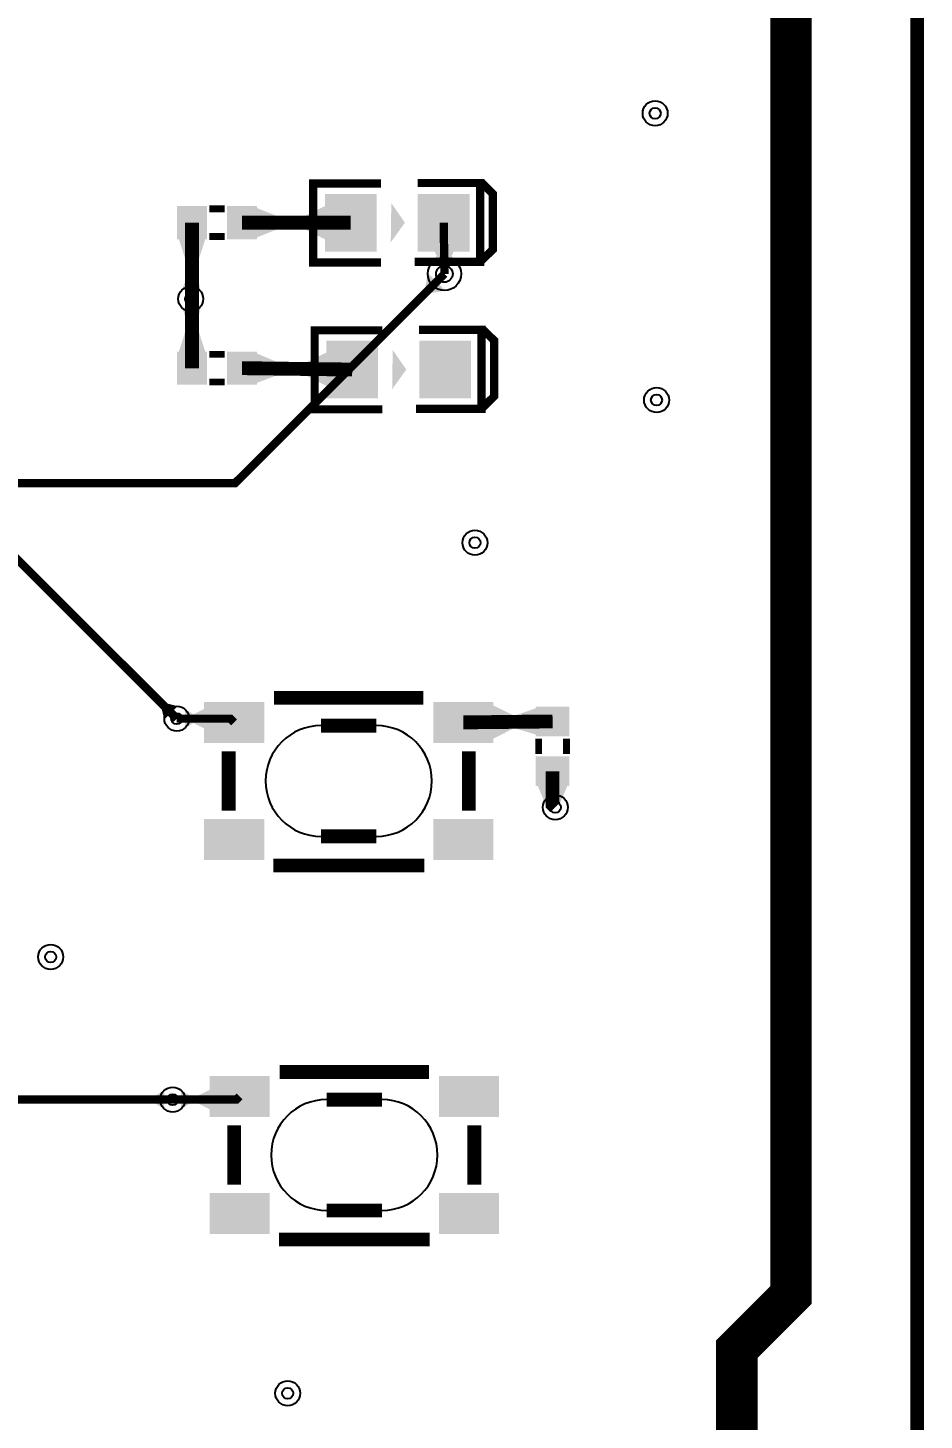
# Model space of a CAD drawing. Extents: x 295 to 3725, y 67 to 3582.
# Drawn here: x 3029 to 3675, y 942 to 1947 of the extents above; entities that cross this region are included whole.
import ezdxf

# ---------------------------------------------------------------- set-up
doc = ezdxf.new("R2010")
doc.units = 9
for name, color, linetype, true_color in [('BoardOutLine', 7, 'Continuous', 0xff00ff), ('BottomLayer', 7, 'Continuous', 0x0000ff), ('Document', 7, 'Continuous', 0xffffff), ('Hole', 7, 'Continuous', 0x222222), ('Inner2', 7, 'Continuous', 0x008000), ('Multi-Layer', 7, 'Continuous', 0xc0c0c0), ('TopLayer', 7, 'Continuous', 0xff0000), ('TopPasteMaskLayer', 7, 'Continuous', 0x808080), ('TopSilkLayer', 7, 'Continuous', 0xffcc00), ('TopSolderMaskLayer', 7, 'Continuous', 0x800080)]:
    doc.layers.add(name, color=color, linetype=linetype, true_color=true_color)

msp = doc.modelspace()

# ---------------------------------------------------------------- hatches: boundary and pattern name
at = {"layer": 'BottomLayer'}
for points in [[(3136.6, 1457), (3127, 1447.4), (3125.2, 1454.5), (3129.5, 1458.8)], [(3127, 1166.3), (3127, 1179.8), (3120.7, 1176), (3120.7, 1170)]]:
    msp.add_hatch(color=256, dxfattribs=at).paths.add_polyline_path(points)
at = {"layer": 'Inner2'}
msp.add_hatch(color=256, dxfattribs=at).paths.add_polyline_path([(3329.8, 1757), (3317, 1769.8), (3315.3, 1759.6), (3319.6, 1755.3)])
at = {"layer": 'TopLayer'}
for points in [[(3279.2, 1825.7), (3279.2, 1786.3), (3243.8, 1786.3), (3243.8, 1825.7)], [(3346.2, 1825.7), (3346.2, 1786.3), (3310.7, 1786.3), (3310.7, 1825.7)], [(3156.8, 1795), (3137.2, 1795), (3137.2, 1817), (3156.8, 1817)], [(3192.8, 1795), (3173.2, 1795), (3173.2, 1817), (3192.8, 1817)], [(3192.8, 1817), (3192.8, 1795), (3207.8, 1801), (3207.8, 1811)], [(3243.8, 1793.5), (3243.8, 1818.5), (3228.8, 1811), (3228.8, 1801)], [(3156.8, 1795), (3137.2, 1795), (3142, 1780), (3152, 1780)], [(3337.9, 1777.1), (3319.9, 1776.8), (3325.8, 1785.3), (3331.8, 1785.4)], [(3336.3, 1786.3), (3321.3, 1786.3), (3325.9, 1777.3), (3331.9, 1777.3)], [(3153.2, 1756.4), (3139.8, 1757.5), (3142, 1763.6), (3152, 1762.8)], [(3153.2, 1745.6), (3139.8, 1744.5), (3142, 1738.4), (3152, 1739.2)], [(3137.2, 1712), (3156.8, 1712), (3152, 1727), (3142, 1727)], [(3280.2, 1719.7), (3280.2, 1680.3), (3244.8, 1680.3), (3244.8, 1719.7)], [(3347.2, 1719.7), (3347.2, 1680.3), (3311.7, 1680.3), (3311.7, 1719.7)], [(3156.8, 1690), (3137.2, 1690), (3137.2, 1712), (3156.8, 1712)], [(3192.8, 1690), (3173.2, 1690), (3173.2, 1712), (3192.8, 1712)], [(3192.8, 1712), (3192.8, 1690), (3207.8, 1695.7), (3207.8, 1705.7)], [(3244.8, 1687.7), (3244.8, 1712.7), (3229.8, 1705.4), (3229.8, 1695.4)], [(3156.7, 1459.1), (3198, 1459.1), (3198, 1431.5), (3156.7, 1431.5)], [(3322, 1459.1), (3363.3, 1459.1), (3363.3, 1431.5), (3322, 1431.5)], [(3363.3, 1458), (3363.3, 1433), (3378.3, 1440.7), (3378.3, 1450.7)], [(3142, 1441.3), (3142, 1454.8), (3148.3, 1451), (3148.3, 1445)], [(3156.7, 1440.5), (3156.7, 1455.5), (3147.7, 1451), (3147.7, 1445)], [(3396, 1436.2), (3396, 1455.8), (3381, 1450.7), (3381, 1440.7)], [(3396, 1436.2), (3396, 1455.8), (3418, 1455.8), (3418, 1436.2)], [(3396, 1400.2), (3396, 1419.8), (3418, 1419.8), (3418, 1400.2)], [(3418, 1400.2), (3396, 1400.2), (3402, 1386), (3412, 1386)], [(3414.7, 1391), (3401.4, 1388.8), (3402, 1395.3), (3412, 1396.9)], [(3156.7, 1374.5), (3198, 1374.5), (3198, 1346.9), (3156.7, 1346.9)], [(3322, 1374.5), (3363.3, 1374.5), (3363.3, 1346.9), (3322, 1346.9)], [(3160.7, 1189.1), (3202, 1189.1), (3202, 1161.5), (3160.7, 1161.5)], [(3326, 1189.1), (3367.3, 1189.1), (3367.3, 1161.5), (3326, 1161.5)], [(3139, 1166.3), (3139, 1179.8), (3145.3, 1176), (3145.3, 1170)], [(3160.6, 1165.5), (3160.6, 1180.5), (3151.6, 1176), (3151.6, 1170)], [(3160.7, 1104.5), (3202, 1104.5), (3202, 1076.9), (3160.7, 1076.9)], [(3326, 1104.5), (3367.3, 1104.5), (3367.3, 1076.9), (3326, 1076.9)]]:
    msp.add_hatch(color=256, dxfattribs=at).paths.add_polyline_path(points)
at = {"layer": 'TopPasteMaskLayer'}
for points in [[(3279.2, 1825.7), (3279.2, 1786.3), (3243.8, 1786.3), (3243.8, 1825.7)], [(3346.2, 1825.7), (3346.2, 1786.3), (3310.7, 1786.3), (3310.7, 1825.7)], [(3156.8, 1795), (3137.2, 1795), (3137.2, 1817), (3156.8, 1817)], [(3192.8, 1795), (3173.2, 1795), (3173.2, 1817), (3192.8, 1817)], [(3280.2, 1719.7), (3280.2, 1680.3), (3244.8, 1680.3), (3244.8, 1719.7)], [(3347.2, 1719.7), (3347.2, 1680.3), (3311.7, 1680.3), (3311.7, 1719.7)], [(3156.8, 1690), (3137.2, 1690), (3137.2, 1712), (3156.8, 1712)], [(3192.8, 1690), (3173.2, 1690), (3173.2, 1712), (3192.8, 1712)], [(3156.7, 1459.1), (3198, 1459.1), (3198, 1431.5), (3156.7, 1431.5)], [(3322, 1459.1), (3363.3, 1459.1), (3363.3, 1431.5), (3322, 1431.5)], [(3396, 1436.2), (3396, 1455.8), (3418, 1455.8), (3418, 1436.2)], [(3396, 1400.2), (3396, 1419.8), (3418, 1419.8), (3418, 1400.2)], [(3156.7, 1374.5), (3198, 1374.5), (3198, 1346.9), (3156.7, 1346.9)], [(3322, 1374.5), (3363.3, 1374.5), (3363.3, 1346.9), (3322, 1346.9)], [(3160.7, 1189.1), (3202, 1189.1), (3202, 1161.5), (3160.7, 1161.5)], [(3326, 1189.1), (3367.3, 1189.1), (3367.3, 1161.5), (3326, 1161.5)], [(3160.7, 1104.5), (3202, 1104.5), (3202, 1076.9), (3160.7, 1076.9)], [(3326, 1104.5), (3367.3, 1104.5), (3367.3, 1076.9), (3326, 1076.9)]]:
    msp.add_hatch(color=256, dxfattribs=at).paths.add_polyline_path(points)
at = {"layer": 'TopSilkLayer'}
for points in [[(3290.7, 1820.2), (3290.3, 1791.8), (3300.5, 1806)], [(3291.7, 1714.2), (3291.3, 1685.8), (3301.5, 1700)]]:
    msp.add_hatch(color=256, dxfattribs=at).paths.add_polyline_path(points)
at = {"layer": 'TopSolderMaskLayer'}
for points in [[(3280.1, 1826.8), (3280.1, 1785.2), (3242.9, 1785.2), (3242.9, 1826.8)], [(3347.1, 1826.8), (3347.1, 1785.2), (3309.8, 1785.2), (3309.8, 1826.8)], [(3157.8, 1794), (3136.2, 1794), (3136.2, 1818), (3157.8, 1818)], [(3193.8, 1794), (3172.2, 1794), (3172.2, 1818), (3193.8, 1818)], [(3281.1, 1720.8), (3281.1, 1679.2), (3243.9, 1679.2), (3243.9, 1720.8)], [(3348.1, 1720.8), (3348.1, 1679.2), (3310.8, 1679.2), (3310.8, 1720.8)], [(3157.8, 1689), (3136.2, 1689), (3136.2, 1713), (3157.8, 1713)], [(3193.8, 1689), (3172.2, 1689), (3172.2, 1713), (3193.8, 1713)], [(3155.7, 1460.1), (3199, 1460.1), (3199, 1430.5), (3155.7, 1430.5)], [(3321, 1460.1), (3364.4, 1460.1), (3364.4, 1430.5), (3321, 1430.5)], [(3394.9, 1435.3), (3394.9, 1456.7), (3419.1, 1456.7), (3419.1, 1435.3)], [(3394.9, 1399.3), (3394.9, 1420.7), (3419.1, 1420.7), (3419.1, 1399.3)], [(3155.7, 1375.5), (3199, 1375.5), (3199, 1345.9), (3155.7, 1345.9)], [(3321, 1375.5), (3364.4, 1375.5), (3364.4, 1345.9), (3321, 1345.9)], [(3159.7, 1190.1), (3203, 1190.1), (3203, 1160.5), (3159.7, 1160.5)], [(3325, 1190.1), (3368.4, 1190.1), (3368.4, 1160.5), (3325, 1160.5)], [(3159.7, 1105.5), (3203, 1105.5), (3203, 1075.9), (3159.7, 1075.9)], [(3325, 1105.5), (3368.4, 1105.5), (3368.4, 1075.9), (3325, 1075.9)]]:
    msp.add_hatch(color=256, dxfattribs=at).paths.add_polyline_path(points)

# ---------------------------------------------------------------- linework, layer by layer
at = {"layer": 'BoardOutLine', "const_width": 10}
msp.add_lwpolyline([(400, 3480), (400, 2275), (990, 2275), (990, 1415), (400, 1415), (400, 215), (400, 210), (3670, 210), (3670, 3480), (400, 3480)], close=True, dxfattribs=at)
at = {"layer": 'BottomLayer', "const_width": 6}
for points in [[(3136, 1448), (3016, 1568), (3016, 2001), (2934, 2083), (2660, 2083)], [(3133, 1173), (2822, 1173), (2620.5, 971.5), (2391, 971.5)]]:
    msp.add_lwpolyline(points, dxfattribs=at)
at = {"layer": 'Document', "const_width": 5}
for points in [[(3170.5, 1816), (3159.5, 1816)], [(3170.5, 1796), (3159.5, 1796)], [(3170.5, 1711), (3159.5, 1711)], [(3170.5, 1691), (3159.5, 1691)], [(3397, 1422.5), (3397, 1433.5)], [(3417, 1422.5), (3417, 1433.5)]]:
    msp.add_lwpolyline(points, dxfattribs=at)
at = {"layer": 'Hole'}
for centre, radius in [((3481, 1885), 4), ((3329, 1769), 6), ((3146, 1751), 4), ((3482, 1678), 4), ((3351, 1575), 4), ((3136, 1448), 4), ((3409, 1384), 4), ((3045, 1276), 4), ((3133, 1173), 4), ((3216, 961), 4)]:
    msp.add_circle(centre, radius, dxfattribs=at)
at = {"layer": 'Inner2', "const_width": 6}
msp.add_lwpolyline([(2245, 1478), (2263, 1460), (2352, 1460), (2398, 1506), (2574, 1506), (2686, 1618), (3178, 1618), (3329, 1769)], dxfattribs=at)
at = {"layer": 'Multi-Layer'}
for centre, radius in [((3481, 1885), 9), ((3329, 1769), 12), ((3146, 1751), 9), ((3482, 1678), 9), ((3351, 1575), 9), ((3136, 1448), 9), ((3409, 1384), 9), ((3045, 1276), 9), ((3133, 1173), 9), ((3216, 961), 9)]:
    msp.add_circle(centre, radius, dxfattribs=at)
at = {"layer": 'TopLayer'}
for points, const_width in [([(3546, 3075), (3546, 2776), (3579, 2743), (3579, 1032), (3540, 993), (3540, 665), (3510.2, 635.2), (3445.3, 635.2)], 30), ([(3147, 1806), (3147, 1701)], 10), ([(3261.5, 1806), (3183, 1806)], 10), ([(3329, 1769), (3328.5, 1806)], 6), ([(3183, 1701), (3262.5, 1700)], 10), ([(3177.3, 1445.3), (3174.6, 1448), (3136, 1448)], 6), ([(3407, 1446), (3342.7, 1445.3)], 10), ([(3409, 1384), (3407, 1386), (3407, 1410)], 10), ([(3181.3, 1175.3), (3179, 1173), (3133, 1173)], 6)]:
    msp.add_lwpolyline(points, dxfattribs=dict(at, const_width=const_width))
at = {"layer": 'TopSilkLayer'}
for points, const_width in [([(3283.2, 1777.3), (3234.4, 1777.3), (3234.4, 1834.3), (3283.2, 1834.3)], 5.91), ([(3309.6, 1834.7), (3354.8, 1834.7), (3354.8, 1777.7), (3307.6, 1777.7)], 5.91), ([(3354.8, 1834.7), (3356, 1834.7), (3363.9, 1826.9), (3363.9, 1786.7), (3362.7, 1785.5), (3354.8, 1777.7)], 5.91), ([(3284.2, 1671.3), (3235.4, 1671.3), (3235.4, 1728.3), (3284.2, 1728.3)], 5.91), ([(3310.6, 1728.7), (3355.8, 1728.7), (3355.8, 1671.7), (3308.6, 1671.7)], 5.91), ([(3355.8, 1728.7), (3357, 1728.7), (3364.9, 1720.9), (3364.9, 1680.7), (3363.7, 1679.5), (3355.8, 1671.7)], 5.91), ([(3313.8, 1463), (3206.2, 1463)], 10), ([(3240, 1443), (3280, 1443)], 10), ([(3173.4, 1424.4), (3173.4, 1381.6)], 10), ([(3346.6, 1424.4), (3346.6, 1381.6)], 10), ([(3240, 1363), (3280, 1363)], 10), ([(3205.6, 1342), (3314.4, 1342)], 10), ([(3317.8, 1193), (3210.2, 1193)], 10), ([(3244, 1173), (3284, 1173)], 10), ([(3177.4, 1154.4), (3177.4, 1111.6)], 10), ([(3350.6, 1154.4), (3350.6, 1111.6)], 10), ([(3244, 1093), (3284, 1093)], 10), ([(3209.6, 1072), (3318.4, 1072)], 10)]:
    msp.add_lwpolyline(points, dxfattribs=dict(at, const_width=const_width))
for centre, start, end in [((3240, 1403), 90, 270), ((3280, 1403), 270, 90), ((3244, 1133), 90, 270), ((3284, 1133), 270, 90)]:
    msp.add_arc(centre, 40, start, end, dxfattribs=at)

doc.saveas('drawing.dxf')
